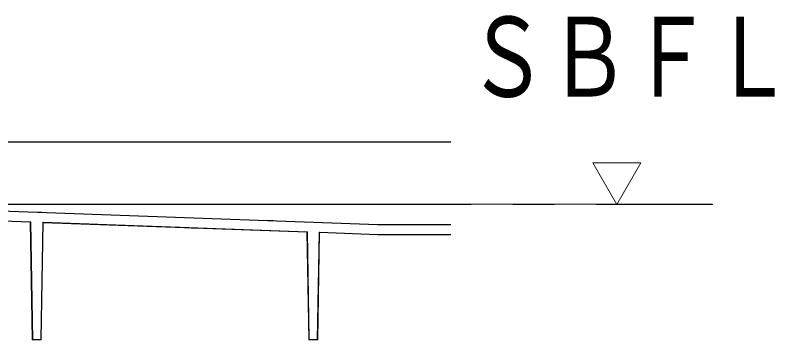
# Model space of a CAD drawing. Units: millimetres on the paper. Extents: x -305 to 305, y -152 to 152.
# Drawn here: x -214.93 to -196.66, y -29.52 to -21.72 of the extents above; entities that cross this region are included whole.
import ezdxf
from ezdxf.enums import TextEntityAlignment as Align

# ---------------------------------------------------------------- set-up
doc = ezdxf.new("R2010")
doc.units = ezdxf.units.MM
doc.linetypes.add('LONG_CHAIN', pattern=[21, 18, -1, 1, -1])
doc.layers.add('0-0_PV', color=7, linetype='Continuous', lineweight=9)
doc.styles.add('ＭＳ ゴシック', font='')
doc.styles.get('ＭＳ ゴシック').set_extended_font_data('MS Gothic')

msp = doc.modelspace()

# ---------------------------------------------------------------- linework, layer by layer
at = {"layer": '0-0_PV'}
for p, q in [((-199.885, -25.263), (-201.04, -25.263)), ((-201.04, -25.263), (-200.463, -26.263)), ((-200.463, -26.263), (-199.885, -25.263)), ((-214.291, -26.454), (-214.569, -26.454)), ((-208.719, -26.654), (-208.998, -26.654)), ((-214.557, -26.813), (-214.567, -26.813)), ((-214.259, -26.813), (-214.269, -26.813)), ((-210.417, -26.833), (-210.696, -26.833)), ((-214.553, -27.013), (-214.563, -27.013)), ((-214.262, -27.013), (-214.272, -27.013)), ((-207.903, -27.013), (-207.913, -27.013)), ((-207.612, -27.013), (-207.622, -27.013)), ((-214.55, -27.213), (-214.56, -27.213)), ((-214.266, -27.213), (-214.276, -27.213)), ((-207.9, -27.213), (-207.91, -27.213)), ((-207.616, -27.213), (-207.626, -27.213)), ((-214.546, -27.413), (-214.556, -27.413)), ((-214.269, -27.413), (-214.279, -27.413)), ((-207.896, -27.413), (-207.906, -27.413)), ((-207.619, -27.413), (-207.629, -27.413)), ((-214.543, -27.613), (-214.553, -27.613)), ((-214.273, -27.613), (-214.283, -27.613)), ((-207.893, -27.613), (-207.903, -27.613)), ((-207.623, -27.613), (-207.633, -27.613)), ((-214.539, -27.813), (-214.549, -27.813)), ((-214.276, -27.813), (-214.286, -27.813)), ((-207.889, -27.813), (-207.899, -27.813)), ((-207.626, -27.813), (-207.636, -27.813)), ((-214.536, -28.013), (-214.546, -28.013)), ((-214.28, -28.013), (-214.29, -28.013)), ((-207.886, -28.013), (-207.896, -28.013)), ((-207.63, -28.013), (-207.64, -28.013)), ((-214.532, -28.213), (-214.542, -28.213)), ((-214.283, -28.213), (-214.293, -28.213)), ((-207.882, -28.213), (-207.892, -28.213)), ((-207.633, -28.213), (-207.643, -28.213)), ((-214.529, -28.413), (-214.539, -28.413)), ((-214.287, -28.413), (-214.297, -28.413)), ((-207.879, -28.413), (-207.889, -28.413)), ((-207.637, -28.413), (-207.647, -28.413)), ((-214.525, -28.613), (-214.535, -28.613)), ((-214.29, -28.613), (-214.3, -28.613)), ((-207.875, -28.613), (-207.885, -28.613)), ((-207.64, -28.613), (-207.65, -28.613)), ((-214.522, -28.813), (-214.532, -28.813)), ((-214.294, -28.813), (-214.304, -28.813)), ((-207.872, -28.813), (-207.882, -28.813)), ((-207.644, -28.813), (-207.654, -28.813)), ((-214.518, -29.013), (-214.528, -29.013)), ((-214.297, -29.013), (-214.307, -29.013)), ((-207.868, -29.013), (-207.878, -29.013)), ((-207.647, -29.013), (-207.657, -29.013)), ((-214.515, -29.213), (-214.525, -29.213)), ((-214.301, -29.213), (-214.311, -29.213)), ((-207.865, -29.213), (-207.875, -29.213)), ((-207.651, -29.213), (-207.661, -29.213)), ((-214.511, -29.413), (-214.521, -29.413)), ((-214.304, -29.413), (-214.314, -29.413)), ((-207.861, -29.413), (-207.871, -29.413)), ((-207.654, -29.413), (-207.664, -29.413))]:
    msp.add_line(p, q, dxfattribs=at)
for points in [[(-220.913, -24.768), (-204.463, -24.768), (-204.463, -24.758), (-220.913, -24.758)], [(-204.463, -24.763), (-204.463, -24.768), (-204.462, -24.768), (-204.461, -24.768), (-204.461, -24.768), (-204.46, -24.767), (-204.46, -24.767), (-204.459, -24.767), (-204.459, -24.766), (-204.459, -24.766), (-204.458, -24.765), (-204.458, -24.764), (-204.458, -24.764), (-204.458, -24.763), (-204.458, -24.763), (-204.458, -24.762), (-204.458, -24.761), (-204.458, -24.761), (-204.459, -24.76), (-204.459, -24.76), (-204.459, -24.759), (-204.46, -24.759), (-204.46, -24.759), (-204.461, -24.758), (-204.461, -24.758), (-204.462, -24.758), (-204.463, -24.758)], [(-206.212, -26.744), (-220.161, -26.243), (-220.162, -26.253), (-206.212, -26.754)], [(-198.163, -26.263), (-198.163, -26.268), (-198.162, -26.268), (-198.161, -26.268), (-198.161, -26.268), (-198.16, -26.267), (-198.16, -26.267), (-198.159, -26.267), (-198.159, -26.266), (-198.159, -26.266), (-198.158, -26.265), (-198.158, -26.264), (-198.158, -26.264), (-198.158, -26.263), (-198.158, -26.263), (-198.158, -26.262), (-198.158, -26.261), (-198.158, -26.261), (-198.159, -26.26), (-198.159, -26.26), (-198.159, -26.259), (-198.16, -26.259), (-198.16, -26.259), (-198.161, -26.258), (-198.161, -26.258), (-198.162, -26.258), (-198.163, -26.258)], [(-214.564, -26.684), (-217.26, -26.587), (-217.26, -26.597), (-214.564, -26.694)], [(-214.559, -26.689), (-214.559, -26.688), (-214.559, -26.688), (-214.559, -26.687), (-214.56, -26.687), (-214.56, -26.686), (-214.56, -26.686), (-214.561, -26.685), (-214.561, -26.685), (-214.562, -26.685), (-214.562, -26.684), (-214.563, -26.684), (-214.564, -26.684), (-214.564, -26.684), (-214.565, -26.684), (-214.566, -26.684), (-214.566, -26.685), (-214.567, -26.685), (-214.567, -26.685), (-214.568, -26.686), (-214.568, -26.686), (-214.568, -26.687), (-214.569, -26.687), (-214.569, -26.688), (-214.569, -26.688), (-214.569, -26.689), (-214.564, -26.689)], [(-214.569, -26.689), (-214.52, -29.513), (-214.51, -29.513), (-214.559, -26.689)], [(-214.564, -26.694), (-214.563, -26.694), (-214.563, -26.694), (-214.562, -26.694), (-214.562, -26.693), (-214.561, -26.693), (-214.561, -26.693), (-214.56, -26.692), (-214.56, -26.692), (-214.559, -26.691), (-214.559, -26.691), (-214.559, -26.69), (-214.559, -26.689), (-214.559, -26.689), (-214.559, -26.688), (-214.559, -26.687), (-214.559, -26.687), (-214.56, -26.686), (-214.56, -26.686), (-214.561, -26.685), (-214.561, -26.685), (-214.562, -26.685), (-214.562, -26.684), (-214.563, -26.684), (-214.563, -26.684), (-214.564, -26.684), (-214.564, -26.689)], [(-214.267, -26.7), (-214.316, -29.513), (-214.306, -29.513), (-214.257, -26.7)], [(-214.262, -26.7), (-214.262, -26.695), (-214.262, -26.695), (-214.263, -26.695), (-214.263, -26.695), (-214.264, -26.696), (-214.265, -26.696), (-214.265, -26.696), (-214.266, -26.697), (-214.266, -26.697), (-214.266, -26.698), (-214.266, -26.698), (-214.267, -26.699), (-214.267, -26.7), (-214.267, -26.7), (-214.267, -26.701), (-214.266, -26.701), (-214.266, -26.702), (-214.266, -26.703), (-214.266, -26.703), (-214.265, -26.704), (-214.265, -26.704), (-214.264, -26.704), (-214.263, -26.705), (-214.263, -26.705), (-214.262, -26.705), (-214.262, -26.705)], [(-214.257, -26.7), (-214.257, -26.699), (-214.257, -26.699), (-214.257, -26.698), (-214.257, -26.697), (-214.258, -26.697), (-214.258, -26.696), (-214.258, -26.696), (-214.259, -26.696), (-214.26, -26.695), (-214.26, -26.695), (-214.261, -26.695), (-214.261, -26.695), (-214.262, -26.695), (-214.263, -26.695), (-214.263, -26.695), (-214.264, -26.695), (-214.264, -26.696), (-214.265, -26.696), (-214.265, -26.696), (-214.266, -26.697), (-214.266, -26.697), (-214.266, -26.698), (-214.267, -26.699), (-214.267, -26.699), (-214.267, -26.7), (-214.262, -26.7)], [(-207.91, -26.923), (-214.261, -26.695), (-214.262, -26.705), (-207.91, -26.933)], [(-206.212, -26.744), (-206.213, -26.744), (-206.213, -26.744), (-206.214, -26.744), (-206.214, -26.744), (-206.215, -26.745), (-206.215, -26.745), (-206.216, -26.746), (-206.216, -26.746), (-206.217, -26.747), (-206.217, -26.747), (-206.217, -26.748), (-206.217, -26.748), (-206.217, -26.749), (-206.217, -26.75), (-206.217, -26.75), (-206.217, -26.751), (-206.216, -26.751), (-206.216, -26.752), (-206.215, -26.752), (-206.215, -26.753), (-206.214, -26.753), (-206.214, -26.753), (-206.213, -26.754), (-206.213, -26.754), (-206.212, -26.754), (-206.212, -26.749)], [(-206.212, -26.754), (-206.211, -26.754), (-206.211, -26.754), (-206.21, -26.753), (-206.21, -26.753), (-206.209, -26.753), (-206.209, -26.752), (-206.208, -26.752), (-206.208, -26.751), (-206.207, -26.751), (-206.207, -26.75), (-206.207, -26.75), (-206.207, -26.749), (-206.207, -26.748), (-206.207, -26.748), (-206.207, -26.747), (-206.207, -26.747), (-206.208, -26.746), (-206.208, -26.746), (-206.209, -26.745), (-206.209, -26.745), (-206.21, -26.744), (-206.21, -26.744), (-206.211, -26.744), (-206.211, -26.744), (-206.212, -26.744), (-206.212, -26.749)], [(-206.212, -26.754), (-204.463, -26.754), (-204.463, -26.744), (-206.212, -26.744)], [(-204.463, -26.749), (-204.463, -26.754), (-204.462, -26.754), (-204.461, -26.754), (-204.461, -26.753), (-204.46, -26.753), (-204.46, -26.753), (-204.459, -26.752), (-204.459, -26.752), (-204.459, -26.751), (-204.458, -26.751), (-204.458, -26.75), (-204.458, -26.75), (-204.458, -26.749), (-204.458, -26.748), (-204.458, -26.748), (-204.458, -26.747), (-204.458, -26.747), (-204.459, -26.746), (-204.459, -26.746), (-204.459, -26.745), (-204.46, -26.745), (-204.46, -26.744), (-204.461, -26.744), (-204.461, -26.744), (-204.462, -26.744), (-204.463, -26.744)], [(-207.905, -26.928), (-207.905, -26.927), (-207.905, -26.927), (-207.905, -26.926), (-207.905, -26.926), (-207.906, -26.925), (-207.906, -26.924), (-207.907, -26.924), (-207.907, -26.924), (-207.908, -26.923), (-207.908, -26.923), (-207.909, -26.923), (-207.91, -26.923), (-207.91, -26.923), (-207.911, -26.923), (-207.911, -26.923), (-207.912, -26.923), (-207.913, -26.924), (-207.913, -26.924), (-207.913, -26.924), (-207.914, -26.925), (-207.914, -26.926), (-207.914, -26.926), (-207.915, -26.927), (-207.915, -26.927), (-207.915, -26.928), (-207.91, -26.928)], [(-207.915, -26.928), (-207.87, -29.513), (-207.86, -29.513), (-207.905, -26.928)], [(-207.91, -26.933), (-207.909, -26.933), (-207.909, -26.933), (-207.908, -26.933), (-207.907, -26.932), (-207.907, -26.932), (-207.906, -26.932), (-207.906, -26.931), (-207.906, -26.931), (-207.905, -26.93), (-207.905, -26.929), (-207.905, -26.929), (-207.905, -26.928), (-207.905, -26.928), (-207.905, -26.927), (-207.905, -26.926), (-207.905, -26.926), (-207.906, -26.925), (-207.906, -26.925), (-207.906, -26.924), (-207.907, -26.924), (-207.907, -26.924), (-207.908, -26.923), (-207.909, -26.923), (-207.909, -26.923), (-207.91, -26.923), (-207.91, -26.928)], [(-207.621, -26.938), (-207.666, -29.513), (-207.656, -29.513), (-207.611, -26.939)], [(-207.611, -26.938), (-207.611, -26.938), (-207.611, -26.937), (-207.611, -26.937), (-207.611, -26.936), (-207.612, -26.936), (-207.612, -26.935), (-207.613, -26.935), (-207.613, -26.934), (-207.614, -26.934), (-207.614, -26.934), (-207.615, -26.934), (-207.616, -26.933), (-207.616, -26.933), (-207.617, -26.934), (-207.617, -26.934), (-207.618, -26.934), (-207.619, -26.934), (-207.619, -26.935), (-207.619, -26.935), (-207.62, -26.936), (-207.62, -26.936), (-207.62, -26.937), (-207.621, -26.937), (-207.621, -26.938), (-207.621, -26.938), (-207.616, -26.938)], [(-207.616, -26.938), (-207.616, -26.933), (-207.616, -26.934), (-207.617, -26.934), (-207.618, -26.934), (-207.618, -26.934), (-207.619, -26.934), (-207.619, -26.935), (-207.62, -26.935), (-207.62, -26.936), (-207.62, -26.936), (-207.621, -26.937), (-207.621, -26.938), (-207.621, -26.938), (-207.621, -26.939), (-207.621, -26.939), (-207.621, -26.94), (-207.62, -26.941), (-207.62, -26.941), (-207.62, -26.942), (-207.619, -26.942), (-207.619, -26.943), (-207.618, -26.943), (-207.618, -26.943), (-207.617, -26.943), (-207.616, -26.943), (-207.616, -26.943)], [(-206.216, -26.984), (-207.616, -26.933), (-207.616, -26.943), (-206.217, -26.994)], [(-206.216, -26.984), (-206.217, -26.984), (-206.218, -26.984), (-206.218, -26.984), (-206.219, -26.984), (-206.219, -26.985), (-206.22, -26.985), (-206.22, -26.986), (-206.221, -26.986), (-206.221, -26.987), (-206.221, -26.987), (-206.221, -26.988), (-206.221, -26.988), (-206.221, -26.989), (-206.221, -26.99), (-206.221, -26.99), (-206.221, -26.991), (-206.221, -26.991), (-206.22, -26.992), (-206.22, -26.992), (-206.219, -26.993), (-206.219, -26.993), (-206.218, -26.993), (-206.218, -26.994), (-206.217, -26.994), (-206.216, -26.994), (-206.216, -26.989)], [(-206.216, -26.994), (-204.463, -26.994), (-204.463, -26.984), (-206.216, -26.984)], [(-206.216, -26.994), (-206.216, -26.994), (-206.215, -26.994), (-206.214, -26.993), (-206.214, -26.993), (-206.213, -26.993), (-206.213, -26.992), (-206.212, -26.992), (-206.212, -26.991), (-206.212, -26.991), (-206.212, -26.99), (-206.211, -26.99), (-206.211, -26.989), (-206.211, -26.988), (-206.211, -26.988), (-206.212, -26.987), (-206.212, -26.987), (-206.212, -26.986), (-206.212, -26.986), (-206.213, -26.985), (-206.213, -26.985), (-206.214, -26.984), (-206.214, -26.984), (-206.215, -26.984), (-206.216, -26.984), (-206.216, -26.984), (-206.216, -26.989)], [(-204.463, -26.989), (-204.463, -26.994), (-204.462, -26.994), (-204.461, -26.994), (-204.461, -26.993), (-204.46, -26.993), (-204.46, -26.993), (-204.459, -26.992), (-204.459, -26.992), (-204.459, -26.991), (-204.458, -26.991), (-204.458, -26.99), (-204.458, -26.99), (-204.458, -26.989), (-204.458, -26.988), (-204.458, -26.988), (-204.458, -26.987), (-204.458, -26.987), (-204.459, -26.986), (-204.459, -26.986), (-204.459, -26.985), (-204.46, -26.985), (-204.46, -26.984), (-204.461, -26.984), (-204.461, -26.984), (-204.462, -26.984), (-204.463, -26.984)], [(-214.515, -29.508), (-214.515, -29.508), (-214.516, -29.508), (-214.517, -29.508), (-214.517, -29.509), (-214.518, -29.509), (-214.518, -29.509), (-214.519, -29.51), (-214.519, -29.51), (-214.519, -29.511), (-214.519, -29.511), (-214.52, -29.512), (-214.52, -29.513), (-214.52, -29.513), (-214.52, -29.514), (-214.519, -29.514), (-214.519, -29.515), (-214.519, -29.516), (-214.519, -29.516), (-214.518, -29.517), (-214.518, -29.517), (-214.517, -29.517), (-214.517, -29.518), (-214.516, -29.518), (-214.515, -29.518), (-214.515, -29.518), (-214.515, -29.513)], [(-214.515, -29.513), (-214.52, -29.513), (-214.52, -29.514), (-214.52, -29.514), (-214.519, -29.515), (-214.519, -29.515), (-214.519, -29.516), (-214.518, -29.516), (-214.518, -29.517), (-214.517, -29.517), (-214.517, -29.517), (-214.516, -29.518), (-214.516, -29.518), (-214.515, -29.518), (-214.514, -29.518), (-214.514, -29.518), (-214.513, -29.518), (-214.513, -29.517), (-214.512, -29.517), (-214.512, -29.517), (-214.511, -29.516), (-214.511, -29.516), (-214.51, -29.515), (-214.51, -29.515), (-214.51, -29.514), (-214.51, -29.514), (-214.51, -29.513)], [(-214.515, -29.518), (-214.311, -29.518), (-214.311, -29.508), (-214.515, -29.508)], [(-214.311, -29.513), (-214.316, -29.513), (-214.316, -29.514), (-214.316, -29.514), (-214.315, -29.515), (-214.315, -29.515), (-214.315, -29.516), (-214.314, -29.516), (-214.314, -29.517), (-214.313, -29.517), (-214.313, -29.517), (-214.312, -29.518), (-214.312, -29.518), (-214.311, -29.518), (-214.31, -29.518), (-214.31, -29.518), (-214.309, -29.518), (-214.309, -29.517), (-214.308, -29.517), (-214.308, -29.517), (-214.307, -29.516), (-214.307, -29.516), (-214.306, -29.515), (-214.306, -29.515), (-214.306, -29.514), (-214.306, -29.514), (-214.306, -29.513)], [(-214.311, -29.513), (-214.311, -29.518), (-214.31, -29.518), (-214.31, -29.518), (-214.309, -29.518), (-214.308, -29.517), (-214.308, -29.517), (-214.307, -29.517), (-214.307, -29.516), (-214.307, -29.516), (-214.306, -29.515), (-214.306, -29.514), (-214.306, -29.514), (-214.306, -29.513), (-214.306, -29.513), (-214.306, -29.512), (-214.306, -29.511), (-214.306, -29.511), (-214.307, -29.51), (-214.307, -29.51), (-214.307, -29.509), (-214.308, -29.509), (-214.308, -29.509), (-214.309, -29.508), (-214.31, -29.508), (-214.31, -29.508), (-214.311, -29.508)], [(-207.865, -29.513), (-207.87, -29.513), (-207.87, -29.514), (-207.87, -29.514), (-207.869, -29.515), (-207.869, -29.515), (-207.869, -29.516), (-207.868, -29.516), (-207.868, -29.517), (-207.867, -29.517), (-207.867, -29.517), (-207.866, -29.518), (-207.866, -29.518), (-207.865, -29.518), (-207.864, -29.518), (-207.864, -29.518), (-207.863, -29.518), (-207.863, -29.517), (-207.862, -29.517), (-207.862, -29.517), (-207.861, -29.516), (-207.861, -29.516), (-207.86, -29.515), (-207.86, -29.515), (-207.86, -29.514), (-207.86, -29.514), (-207.86, -29.513)], [(-207.858, -29.508), (-207.858, -29.508), (-207.859, -29.508), (-207.86, -29.508), (-207.86, -29.509), (-207.861, -29.509), (-207.861, -29.509), (-207.862, -29.51), (-207.862, -29.51), (-207.862, -29.511), (-207.862, -29.511), (-207.863, -29.512), (-207.863, -29.513), (-207.863, -29.513), (-207.863, -29.514), (-207.862, -29.514), (-207.862, -29.515), (-207.862, -29.516), (-207.862, -29.516), (-207.861, -29.517), (-207.861, -29.517), (-207.86, -29.517), (-207.86, -29.518), (-207.859, -29.518), (-207.858, -29.518), (-207.858, -29.518), (-207.858, -29.513)], [(-207.858, -29.518), (-207.668, -29.518), (-207.668, -29.508), (-207.858, -29.508)], [(-207.668, -29.513), (-207.668, -29.518), (-207.667, -29.518), (-207.666, -29.518), (-207.666, -29.518), (-207.665, -29.517), (-207.665, -29.517), (-207.664, -29.517), (-207.664, -29.516), (-207.664, -29.516), (-207.663, -29.515), (-207.663, -29.514), (-207.663, -29.514), (-207.663, -29.513), (-207.663, -29.513), (-207.663, -29.512), (-207.663, -29.511), (-207.663, -29.511), (-207.664, -29.51), (-207.664, -29.51), (-207.664, -29.509), (-207.665, -29.509), (-207.665, -29.509), (-207.666, -29.508), (-207.666, -29.508), (-207.667, -29.508), (-207.668, -29.508)], [(-207.661, -29.513), (-207.666, -29.513), (-207.666, -29.514), (-207.666, -29.514), (-207.665, -29.515), (-207.665, -29.515), (-207.665, -29.516), (-207.664, -29.516), (-207.664, -29.517), (-207.663, -29.517), (-207.663, -29.517), (-207.662, -29.518), (-207.662, -29.518), (-207.661, -29.518), (-207.66, -29.518), (-207.66, -29.518), (-207.659, -29.518), (-207.659, -29.517), (-207.658, -29.517), (-207.658, -29.517), (-207.657, -29.516), (-207.657, -29.516), (-207.656, -29.515), (-207.656, -29.515), (-207.656, -29.514), (-207.656, -29.514), (-207.656, -29.513)]]:
    msp.add_lwpolyline(points, close=True, dxfattribs=at)
at = {"layer": '0-0_PV', "linetype": 'LONG_CHAIN'}
msp.add_lwpolyline([(-221.963, -26.268), (-198.163, -26.268), (-198.163, -26.258), (-221.963, -26.258)], close=True, dxfattribs=at)

# ---------------------------------------------------------------- texts
at = {"layer": '0-0_PV', "style": 'ＭＳ ゴシック', "width": 0.75}
msp.add_text('ＳＢＦＬ', height=1.921, dxfattribs=at).set_placement((-204.08, -24.252), align=Align.BOTTOM_LEFT)

doc.saveas('drawing.dxf')
